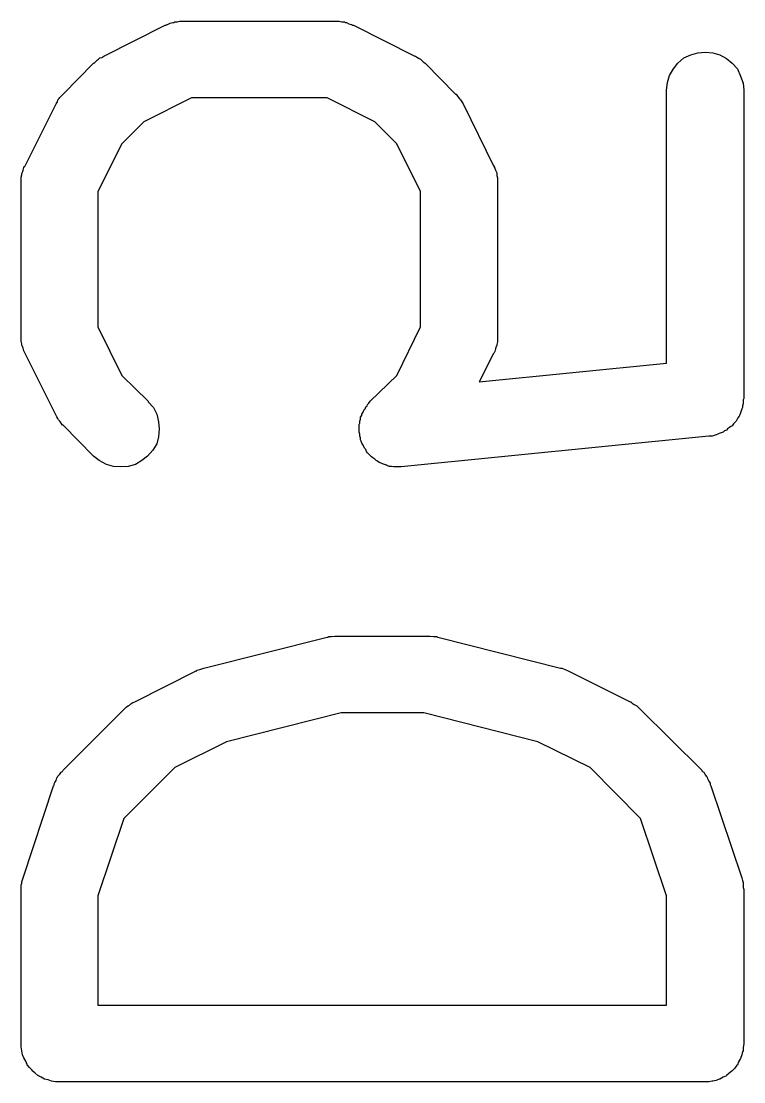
# Model space of a CAD drawing. Extents: x 128.6 to 185.2, y -113.5 to -64.4.
# Drawn here: x 172.208 to 173.328, y -112.304 to -110.66 of the extents above; entities that cross this region are included whole.
import ezdxf

# ---------------------------------------------------------------- set-up
doc = ezdxf.new("R2010")
doc.units = 0
doc.layers.add('BLACK', color=7, linetype='CONTINUOUS')

msp = doc.modelspace()

# ---------------------------------------------------------------- linework, layer by layer
at = {"layer": 'BLACK', "linetype": 'CONTINUOUS'}
for p, q in [((172.336, -110.714), (172.431, -110.666)), ((172.431, -110.666), (172.432, -110.666)), ((172.432, -110.666), (172.434, -110.665)), ((172.434, -110.665), (172.435, -110.665)), ((172.435, -110.665), (172.439, -110.663)), ((172.439, -110.663), (172.443, -110.662)), ((172.443, -110.662), (172.445, -110.662)), ((172.445, -110.662), (172.446, -110.661)), ((172.446, -110.661), (172.45, -110.661)), ((172.45, -110.661), (172.454, -110.66)), ((172.454, -110.66), (172.456, -110.66)), ((172.456, -110.66), (172.458, -110.66)), ((172.458, -110.66), (172.696, -110.66)), ((172.696, -110.66), (172.697, -110.66)), ((172.697, -110.66), (172.699, -110.66)), ((172.699, -110.66), (172.701, -110.66)), ((172.701, -110.66), (172.705, -110.661)), ((172.705, -110.661), (172.709, -110.661)), ((172.709, -110.661), (172.71, -110.662)), ((172.71, -110.662), (172.712, -110.662)), ((172.712, -110.662), (172.716, -110.664)), ((172.716, -110.664), (172.72, -110.665)), ((172.72, -110.665), (172.721, -110.666)), ((172.721, -110.666), (172.723, -110.666)), ((172.723, -110.666), (172.818, -110.714)), ((172.321, -110.725), (172.324, -110.722)), ((172.324, -110.722), (172.326, -110.72)), ((172.326, -110.72), (172.328, -110.719)), ((172.328, -110.719), (172.33, -110.717)), ((172.33, -110.717), (172.333, -110.716)), ((172.333, -110.716), (172.336, -110.714)), ((172.818, -110.714), (172.819, -110.714)), ((172.819, -110.714), (172.822, -110.716)), ((172.822, -110.716), (172.825, -110.718)), ((172.825, -110.718), (172.827, -110.719)), ((172.827, -110.719), (172.829, -110.721)), ((172.829, -110.721), (172.831, -110.723)), ((172.831, -110.723), (172.834, -110.725)), ((173.226, -110.725), (173.235, -110.717)), ((173.235, -110.717), (173.246, -110.712)), ((173.246, -110.712), (173.257, -110.709)), ((173.257, -110.709), (173.268, -110.708)), ((173.268, -110.708), (173.28, -110.709)), ((173.28, -110.709), (173.291, -110.712)), ((173.291, -110.712), (173.301, -110.718)), ((173.301, -110.718), (173.31, -110.725)), ((172.273, -110.773), (172.32, -110.725)), ((172.32, -110.725), (172.321, -110.725)), ((172.834, -110.725), (172.881, -110.773)), ((173.213, -110.744), (173.219, -110.734)), ((173.219, -110.734), (173.226, -110.725)), ((173.31, -110.725), (173.318, -110.734)), ((173.318, -110.734), (173.323, -110.745)), ((173.208, -110.767), (173.21, -110.755)), ((173.21, -110.755), (173.213, -110.744)), ((173.323, -110.745), (173.327, -110.756)), ((173.327, -110.756), (173.328, -110.767)), ((173.208, -111.19), (173.208, -110.767)), ((173.208, -110.767), (173.208, -110.767)), ((173.328, -110.767), (173.328, -111.244)), ((172.214, -110.884), (172.262, -110.788)), ((172.262, -110.788), (172.264, -110.785)), ((172.262, -110.788), (172.262, -110.788)), ((172.264, -110.785), (172.265, -110.782)), ((172.265, -110.782), (172.267, -110.78)), ((172.267, -110.78), (172.268, -110.778)), ((172.268, -110.778), (172.271, -110.775)), ((172.271, -110.775), (172.273, -110.773)), ((172.472, -110.779), (172.398, -110.816)), ((172.682, -110.779), (172.472, -110.779)), ((172.756, -110.816), (172.682, -110.779)), ((172.881, -110.773), (172.882, -110.773)), ((172.882, -110.773), (172.884, -110.776)), ((172.884, -110.776), (172.886, -110.778)), ((172.886, -110.778), (172.888, -110.781)), ((172.888, -110.781), (172.889, -110.782)), ((172.889, -110.782), (172.891, -110.785)), ((172.891, -110.785), (172.893, -110.788)), ((172.893, -110.788), (172.94, -110.884)), ((172.398, -110.816), (172.364, -110.85)), ((172.79, -110.85), (172.756, -110.816)), ((172.364, -110.85), (172.327, -110.924)), ((172.827, -110.924), (172.79, -110.85)), ((172.211, -110.891), (172.212, -110.887)), ((172.212, -110.887), (172.213, -110.885)), ((172.213, -110.885), (172.214, -110.884)), ((172.94, -110.884), (172.941, -110.884)), ((172.941, -110.884), (172.941, -110.886)), ((172.941, -110.886), (172.942, -110.888)), ((172.208, -110.902), (172.209, -110.898)), ((172.208, -110.906), (172.208, -110.902)), ((172.209, -110.896), (172.21, -110.894)), ((172.209, -110.898), (172.209, -110.896)), ((172.21, -110.894), (172.211, -110.891)), ((172.942, -110.888), (172.943, -110.891)), ((172.943, -110.891), (172.945, -110.895)), ((172.945, -110.895), (172.945, -110.897)), ((172.945, -110.897), (172.945, -110.899)), ((172.945, -110.899), (172.946, -110.903)), ((172.946, -110.903), (172.946, -110.907)), ((172.208, -110.908), (172.208, -110.906)), ((172.208, -110.909), (172.208, -110.908)), ((172.208, -110.91), (172.208, -110.909)), ((172.208, -111.149), (172.208, -110.91)), ((172.946, -110.907), (172.946, -110.909)), ((172.946, -110.909), (172.946, -110.91)), ((172.946, -110.91), (172.946, -111.149)), ((172.327, -110.924), (172.327, -111.134)), ((172.827, -111.134), (172.827, -110.924)), ((172.327, -111.134), (172.364, -111.209)), ((172.79, -111.209), (172.827, -111.134)), ((172.208, -111.15), (172.208, -111.149)), ((172.208, -111.152), (172.208, -111.15)), ((172.946, -111.149), (172.946, -111.149)), ((172.946, -111.149), (172.946, -111.151)), ((172.208, -111.156), (172.208, -111.152)), ((172.209, -111.16), (172.208, -111.156)), ((172.209, -111.162), (172.209, -111.16)), ((172.21, -111.164), (172.209, -111.162)), ((172.211, -111.167), (172.21, -111.164)), ((172.212, -111.171), (172.211, -111.167)), ((172.944, -111.164), (172.943, -111.168)), ((172.945, -111.163), (172.944, -111.164)), ((172.946, -111.157), (172.945, -111.161)), ((172.945, -111.161), (172.945, -111.163)), ((172.946, -111.151), (172.946, -111.153)), ((172.946, -111.153), (172.946, -111.157)), ((172.213, -111.173), (172.212, -111.171)), ((172.214, -111.175), (172.213, -111.173)), ((172.262, -111.271), (172.214, -111.175)), ((172.214, -111.175), (172.214, -111.175)), ((172.94, -111.175), (172.918, -111.219)), ((172.941, -111.174), (172.94, -111.175)), ((172.942, -111.172), (172.941, -111.174)), ((172.943, -111.168), (172.942, -111.172)), ((172.918, -111.219), (173.208, -111.19)), ((172.364, -111.209), (172.405, -111.249)), ((172.749, -111.249), (172.79, -111.209)), ((172.405, -111.249), (172.405, -111.25)), ((172.747, -111.252), (172.749, -111.249)), ((173.328, -111.245), (173.327, -111.247)), ((173.327, -111.247), (173.327, -111.25)), ((173.328, -111.244), (173.328, -111.245)), ((172.405, -111.25), (172.413, -111.259)), ((172.413, -111.259), (172.418, -111.269)), ((172.738, -111.266), (172.739, -111.263)), ((172.739, -111.263), (172.741, -111.261)), ((172.741, -111.261), (172.742, -111.258)), ((172.742, -111.258), (172.744, -111.256)), ((172.744, -111.256), (172.745, -111.254)), ((172.745, -111.254), (172.747, -111.252)), ((173.324, -111.264), (173.323, -111.267)), ((173.325, -111.261), (173.324, -111.264)), ((173.326, -111.259), (173.325, -111.261)), ((173.327, -111.253), (173.326, -111.256)), ((173.326, -111.256), (173.326, -111.259)), ((173.327, -111.25), (173.327, -111.253)), ((172.263, -111.273), (172.262, -111.271)), ((172.265, -111.276), (172.263, -111.273)), ((172.266, -111.278), (172.265, -111.276)), ((172.268, -111.28), (172.266, -111.278)), ((172.27, -111.283), (172.268, -111.28)), ((172.418, -111.269), (172.421, -111.281)), ((172.421, -111.281), (172.422, -111.292)), ((172.733, -111.28), (172.734, -111.277)), ((172.733, -111.283), (172.733, -111.28)), ((172.734, -111.274), (172.736, -111.271)), ((172.734, -111.277), (172.734, -111.274)), ((172.736, -111.269), (172.738, -111.266)), ((172.736, -111.271), (172.736, -111.269)), ((173.314, -111.282), (173.312, -111.284)), ((173.316, -111.28), (173.314, -111.282)), ((173.317, -111.278), (173.316, -111.28)), ((173.319, -111.275), (173.317, -111.278)), ((173.321, -111.272), (173.319, -111.275)), ((173.322, -111.27), (173.321, -111.272)), ((173.323, -111.267), (173.322, -111.27)), ((172.272, -111.286), (172.27, -111.283)), ((172.273, -111.286), (172.272, -111.286)), ((172.32, -111.334), (172.273, -111.286)), ((172.422, -111.292), (172.421, -111.304)), ((172.732, -111.285), (172.733, -111.283)), ((172.732, -111.288), (172.732, -111.285)), ((172.732, -111.291), (172.732, -111.288)), ((172.732, -111.294), (172.732, -111.291)), ((172.732, -111.297), (172.732, -111.294)), ((172.733, -111.3), (172.732, -111.297)), ((173.293, -111.298), (173.29, -111.299)), ((173.296, -111.297), (173.293, -111.298)), ((173.298, -111.295), (173.296, -111.297)), ((173.301, -111.294), (173.298, -111.295)), ((173.303, -111.292), (173.301, -111.294)), ((173.306, -111.29), (173.303, -111.292)), ((173.308, -111.288), (173.306, -111.29)), ((173.31, -111.287), (173.308, -111.288)), ((173.312, -111.284), (173.31, -111.287)), ((172.418, -111.315), (172.412, -111.325)), ((172.421, -111.304), (172.418, -111.315)), ((172.733, -111.303), (172.733, -111.3)), ((172.734, -111.306), (172.733, -111.303)), ((172.734, -111.309), (172.734, -111.306)), ((172.735, -111.311), (172.734, -111.309)), ((172.736, -111.314), (172.735, -111.311)), ((172.738, -111.317), (172.736, -111.314)), ((173.274, -111.303), (172.797, -111.351)), ((173.277, -111.303), (173.274, -111.303)), ((173.279, -111.303), (173.277, -111.303)), ((173.282, -111.302), (173.279, -111.303)), ((173.285, -111.301), (173.282, -111.302)), ((173.288, -111.3), (173.285, -111.301)), ((173.29, -111.299), (173.288, -111.3)), ((172.412, -111.325), (172.404, -111.334)), ((172.739, -111.319), (172.738, -111.317)), ((172.74, -111.322), (172.739, -111.319)), ((172.742, -111.324), (172.74, -111.322)), ((172.743, -111.327), (172.742, -111.324)), ((172.745, -111.329), (172.743, -111.327)), ((172.747, -111.331), (172.745, -111.329)), ((172.749, -111.333), (172.747, -111.331)), ((172.329, -111.341), (172.32, -111.334)), ((172.34, -111.347), (172.329, -111.341)), ((172.351, -111.35), (172.34, -111.347)), ((172.385, -111.347), (172.374, -111.35)), ((172.395, -111.341), (172.385, -111.347)), ((172.404, -111.334), (172.395, -111.341)), ((172.751, -111.335), (172.749, -111.333)), ((172.753, -111.337), (172.751, -111.335)), ((172.756, -111.339), (172.753, -111.337)), ((172.758, -111.341), (172.756, -111.339)), ((172.76, -111.342), (172.758, -111.341)), ((172.763, -111.344), (172.76, -111.342)), ((172.766, -111.345), (172.763, -111.344)), ((172.768, -111.346), (172.766, -111.345)), ((172.771, -111.347), (172.768, -111.346)), ((172.774, -111.348), (172.771, -111.347)), ((172.776, -111.349), (172.774, -111.348)), ((172.362, -111.351), (172.351, -111.35)), ((172.374, -111.35), (172.362, -111.351)), ((172.779, -111.35), (172.776, -111.349)), ((172.782, -111.35), (172.779, -111.35)), ((172.785, -111.351), (172.782, -111.35)), ((172.788, -111.351), (172.785, -111.351)), ((172.791, -111.351), (172.788, -111.351)), ((172.794, -111.351), (172.791, -111.351)), ((172.797, -111.351), (172.794, -111.351)), ((172.797, -111.351), (172.797, -111.351)), ((172.491, -111.663), (172.682, -111.615)), ((172.682, -111.615), (172.683, -111.615)), ((172.683, -111.615), (172.684, -111.615)), ((172.684, -111.615), (172.685, -111.614)), ((172.685, -111.614), (172.689, -111.614)), ((172.689, -111.614), (172.694, -111.613)), ((172.694, -111.613), (172.695, -111.613)), ((172.695, -111.613), (172.696, -111.613)), ((172.696, -111.613), (172.839, -111.613)), ((172.839, -111.613), (172.84, -111.613)), ((172.84, -111.613), (172.841, -111.613)), ((172.841, -111.613), (172.842, -111.613)), ((172.842, -111.613), (172.847, -111.614)), ((172.847, -111.614), (172.852, -111.614)), ((172.852, -111.614), (172.853, -111.615)), ((172.853, -111.615), (172.854, -111.615)), ((172.854, -111.615), (173.044, -111.663)), ((172.384, -111.715), (172.479, -111.667)), ((172.479, -111.667), (172.48, -111.667)), ((172.48, -111.666), (172.485, -111.665)), ((172.48, -111.667), (172.48, -111.666)), ((172.48, -111.667), (172.48, -111.667)), ((172.485, -111.665), (172.491, -111.663)), ((172.491, -111.663), (172.491, -111.663)), ((172.491, -111.663), (172.491, -111.663)), ((173.044, -111.663), (173.045, -111.663)), ((173.045, -111.663), (173.045, -111.663)), ((173.045, -111.663), (173.046, -111.663)), ((173.046, -111.663), (173.051, -111.665)), ((173.051, -111.665), (173.056, -111.667)), ((173.056, -111.667), (173.056, -111.667)), ((173.056, -111.667), (173.056, -111.667)), ((173.056, -111.667), (173.152, -111.715)), ((172.273, -111.821), (172.368, -111.726)), ((172.368, -111.726), (172.369, -111.725)), ((172.369, -111.725), (172.371, -111.723)), ((172.371, -111.723), (172.374, -111.721)), ((172.374, -111.721), (172.376, -111.72)), ((172.376, -111.72), (172.378, -111.718)), ((172.378, -111.718), (172.381, -111.716)), ((172.381, -111.716), (172.384, -111.715)), ((173.152, -111.715), (173.153, -111.715)), ((173.153, -111.715), (173.155, -111.717)), ((173.155, -111.717), (173.158, -111.719)), ((173.158, -111.719), (173.16, -111.72)), ((173.16, -111.72), (173.162, -111.721)), ((173.162, -111.721), (173.165, -111.724)), ((173.165, -111.724), (173.167, -111.726)), ((173.167, -111.726), (173.263, -111.821)), ((172.704, -111.732), (172.526, -111.777)), ((172.832, -111.732), (172.704, -111.732)), ((173.009, -111.777), (172.832, -111.732)), ((172.526, -111.777), (172.446, -111.817)), ((173.09, -111.817), (173.009, -111.777)), ((172.268, -111.827), (172.27, -111.824)), ((172.27, -111.824), (172.272, -111.823)), ((172.272, -111.823), (172.273, -111.821)), ((172.446, -111.817), (172.367, -111.896)), ((173.168, -111.896), (173.09, -111.817)), ((173.263, -111.821), (173.263, -111.822)), ((173.263, -111.822), (173.264, -111.823)), ((173.264, -111.823), (173.266, -111.824)), ((173.266, -111.824), (173.268, -111.828)), ((172.259, -111.842), (172.26, -111.84)), ((172.26, -111.84), (172.262, -111.837)), ((172.262, -111.837), (172.263, -111.833)), ((172.263, -111.833), (172.264, -111.832)), ((172.264, -111.832), (172.265, -111.83)), ((172.265, -111.83), (172.268, -111.827)), ((173.268, -111.828), (173.27, -111.831)), ((173.27, -111.831), (173.271, -111.832)), ((173.271, -111.832), (173.272, -111.834)), ((173.272, -111.834), (173.274, -111.838)), ((173.274, -111.838), (173.276, -111.841)), ((173.276, -111.841), (173.276, -111.843)), ((172.211, -111.988), (172.258, -111.845)), ((172.258, -111.845), (172.259, -111.844)), ((172.259, -111.844), (172.259, -111.842)), ((173.276, -111.843), (173.277, -111.845)), ((173.277, -111.845), (173.325, -111.988)), ((172.367, -111.896), (172.327, -112.016)), ((173.208, -112.016), (173.168, -111.896)), ((172.21, -111.991), (172.211, -111.988)), ((173.325, -111.988), (173.325, -111.988)), ((173.325, -111.988), (173.326, -111.992)), ((172.208, -111.999), (172.209, -111.996)), ((172.208, -112.002), (172.208, -111.999)), ((172.208, -112.006), (172.208, -112.002)), ((172.209, -111.994), (172.21, -111.991)), ((172.209, -111.996), (172.209, -111.994)), ((173.326, -111.992), (173.327, -111.995)), ((173.327, -111.995), (173.327, -111.997)), ((173.327, -111.997), (173.327, -112)), ((173.327, -112), (173.327, -112.003)), ((173.327, -112.003), (173.328, -112.006)), ((172.208, -112.245), (172.208, -112.006)), ((172.208, -112.006), (172.208, -112.006)), ((172.327, -112.016), (172.327, -112.185)), ((173.208, -112.185), (173.208, -112.016)), ((173.328, -112.006), (173.328, -112.245)), ((172.327, -112.185), (173.208, -112.185)), ((172.208, -112.25), (172.208, -112.245)), ((172.209, -112.256), (172.208, -112.25)), ((173.328, -112.245), (173.327, -112.251)), ((173.327, -112.251), (173.327, -112.257)), ((173.328, -112.245), (173.328, -112.245)), ((173.328, -112.245), (173.328, -112.245)), ((173.328, -112.245), (173.328, -112.245)), ((173.328, -112.245), (173.328, -112.245)), ((172.21, -112.262), (172.209, -112.256)), ((172.209, -112.256), (172.209, -112.256)), ((172.209, -112.256), (172.209, -112.256)), ((172.212, -112.267), (172.21, -112.262)), ((172.215, -112.272), (172.212, -112.267)), ((172.212, -112.267), (172.212, -112.267)), ((172.212, -112.267), (172.212, -112.267)), ((173.323, -112.268), (173.32, -112.273)), ((173.325, -112.262), (173.323, -112.268)), ((173.323, -112.268), (173.323, -112.268)), ((173.323, -112.268), (173.323, -112.268)), ((173.326, -112.257), (173.325, -112.262)), ((173.327, -112.257), (173.326, -112.257)), ((173.326, -112.257), (173.326, -112.257)), ((172.217, -112.277), (172.215, -112.272)), ((172.217, -112.278), (172.217, -112.277)), ((172.218, -112.278), (172.217, -112.278)), ((172.221, -112.282), (172.218, -112.278)), ((172.225, -112.286), (172.221, -112.282)), ((173.314, -112.283), (173.31, -112.287)), ((173.317, -112.278), (173.314, -112.283)), ((173.318, -112.278), (173.317, -112.278)), ((173.317, -112.278), (173.317, -112.278)), ((173.32, -112.273), (173.318, -112.278)), ((172.225, -112.287), (172.225, -112.286)), ((172.229, -112.29), (172.225, -112.287)), ((172.225, -112.287), (172.225, -112.287)), ((172.234, -112.294), (172.229, -112.29)), ((172.239, -112.297), (172.234, -112.294)), ((172.234, -112.294), (172.234, -112.294)), ((172.234, -112.294), (172.234, -112.294)), ((172.244, -112.3), (172.239, -112.297)), ((172.25, -112.301), (172.244, -112.3)), ((172.244, -112.3), (172.244, -112.3)), ((172.244, -112.3), (172.244, -112.3)), ((172.255, -112.303), (172.25, -112.301)), ((173.29, -112.3), (173.285, -112.302)), ((173.291, -112.3), (173.29, -112.3)), ((173.296, -112.297), (173.291, -112.3)), ((173.291, -112.3), (173.291, -112.3)), ((173.301, -112.295), (173.296, -112.297)), ((173.305, -112.291), (173.301, -112.294)), ((173.301, -112.294), (173.301, -112.294)), ((173.301, -112.294), (173.301, -112.295)), ((173.31, -112.287), (173.305, -112.291)), ((173.31, -112.287), (173.31, -112.287)), ((173.31, -112.287), (173.31, -112.287)), ((172.261, -112.304), (172.255, -112.303)), ((172.255, -112.303), (172.255, -112.303)), ((172.255, -112.303), (172.255, -112.303)), ((172.266, -112.304), (172.261, -112.304)), ((172.267, -112.304), (172.266, -112.304)), ((173.268, -112.304), (172.267, -112.304)), ((172.267, -112.304), (172.267, -112.304)), ((172.267, -112.304), (172.267, -112.304)), ((172.267, -112.304), (172.267, -112.304)), ((173.274, -112.304), (173.268, -112.304)), ((173.279, -112.303), (173.274, -112.304)), ((173.28, -112.303), (173.279, -112.303)), ((173.279, -112.303), (173.279, -112.303)), ((173.285, -112.302), (173.28, -112.303))]:
    msp.add_line(p, q, dxfattribs=at)

doc.saveas('drawing.dxf')
